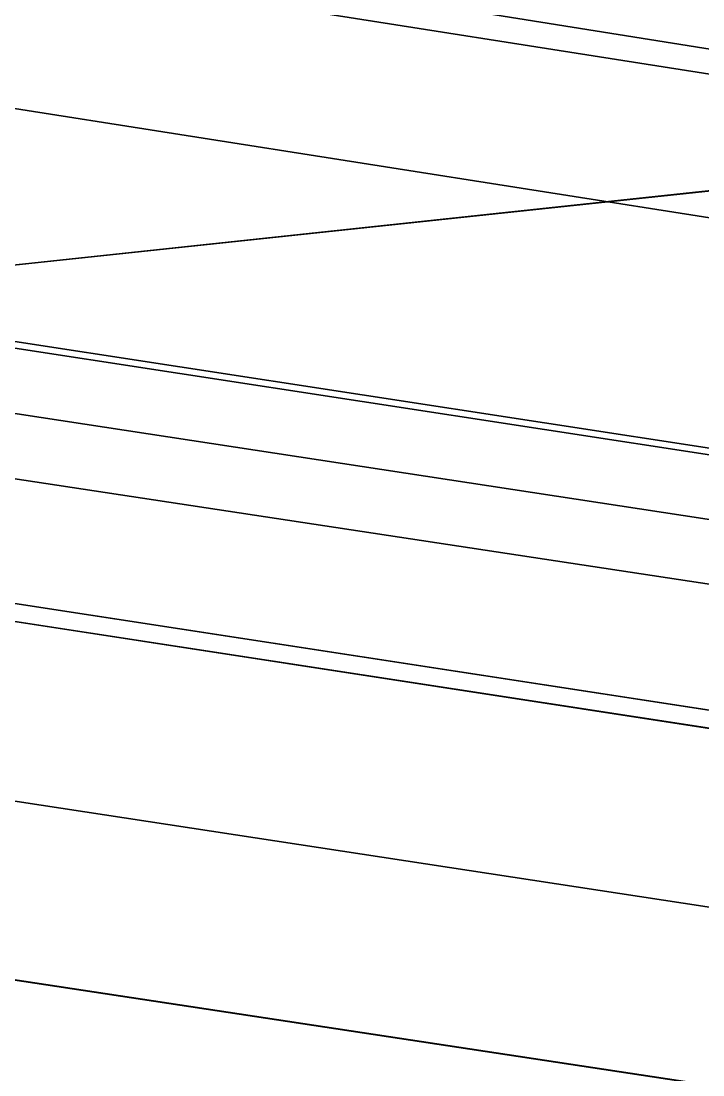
# Model space of a CAD drawing. Header units: metres. Extents: x 503497 to 504361, y 6966567 to 6966857.
# Drawn here: x 504144.3907 to 504144.4774, y 6966711.4374 to 6966711.5713 of the extents above; entities that cross this region are included whole.
import ezdxf

# ---------------------------------------------------------------- set-up
doc = ezdxf.new("R2010")
doc.units = ezdxf.units.M

msp = doc.modelspace()

# ---------------------------------------------------------------- linework, layer by layer
at = {"layer": 'SHADOW_APPROVED_20260124T072500'}
for points in [[(504153.1826, 6966711.7206), (504152.9477, 6966710.2148), (504076.7046, 6966721.9298), (504076.9395, 6966723.4356), (504153.1826, 6966711.7206)], [(504152.9477, 6966710.2148), (504167.8718, 6966707.8869), (504091.6287, 6966719.6019), (504076.7046, 6966721.9298), (504152.9477, 6966710.2148)], [(504167.8718, 6966707.8869), (504167.5638, 6966705.9126), (504091.3207, 6966717.6276), (504091.6287, 6966719.6019), (504167.8718, 6966707.8869)]]:
    msp.add_lwpolyline(points, close=True, dxfattribs=at)
at = {"layer": 'SHADOW_APPROVED_20260127T071900'}
for points in [[(504153.1826, 6966711.7206), (504152.9477, 6966710.2148), (504070.6048, 6966722.7074), (504070.8397, 6966724.2132), (504153.1826, 6966711.7206)], [(504152.9477, 6966710.2148), (504167.8718, 6966707.8869), (504085.5289, 6966720.3795), (504070.6048, 6966722.7074), (504152.9477, 6966710.2148)], [(504167.8718, 6966707.8869), (504167.5638, 6966705.9126), (504085.2209, 6966718.4052), (504085.5289, 6966720.3795), (504167.8718, 6966707.8869)]]:
    msp.add_lwpolyline(points, close=True, dxfattribs=at)
at = {"layer": 'SHADOW_APPROVED_20260129T071100'}
for points in [[(504153.1826, 6966711.7206), (504152.9477, 6966710.2148), (504062.502, 6966724.4336), (504062.7369, 6966725.9394), (504153.1826, 6966711.7206)], [(504152.9477, 6966710.2148), (504167.8718, 6966707.8869), (504077.4261, 6966722.1057), (504062.502, 6966724.4336), (504152.9477, 6966710.2148)], [(504167.8718, 6966707.8869), (504167.5638, 6966705.9126), (504077.1181, 6966720.1314), (504077.4261, 6966722.1057), (504167.8718, 6966707.8869)]]:
    msp.add_lwpolyline(points, close=True, dxfattribs=at)
at = {"layer": 'SHADOW_APPROVED_20260130T071100'}
for points in [[(504153.1826, 6966711.7206), (504152.9477, 6966710.2148), (504061.8158, 6966724.129), (504062.0507, 6966725.6348), (504153.1826, 6966711.7206)], [(504152.9477, 6966710.2148), (504167.8718, 6966707.8869), (504076.7399, 6966721.8011), (504061.8158, 6966724.129), (504152.9477, 6966710.2148)], [(504167.8718, 6966707.8869), (504167.5638, 6966705.9126), (504076.4319, 6966719.8268), (504076.7399, 6966721.8011), (504167.8718, 6966707.8869)]]:
    msp.add_lwpolyline(points, close=True, dxfattribs=at)
at = {"layer": 'SHADOW_APPROVED_20260203T070000'}
for points in [[(504153.1826, 6966711.7206), (504152.9477, 6966710.2148), (504046.9235, 6966726.5162), (504047.1584, 6966728.022), (504153.1826, 6966711.7206)], [(504152.9477, 6966710.2148), (504167.8718, 6966707.8869), (504061.8476, 6966724.1883), (504046.9235, 6966726.5162), (504152.9477, 6966710.2148)], [(504167.8718, 6966707.8869), (504167.5638, 6966705.9126), (504061.5396, 6966722.214), (504061.8476, 6966724.1883), (504167.8718, 6966707.8869)]]:
    msp.add_lwpolyline(points, close=True, dxfattribs=at)
at = {"layer": 'SHADOW_APPROVED_20261019T053000'}
for points in [[(504153.1826, 6966711.7206), (504152.9477, 6966710.2148), (503576.192, 6966802.3476), (503576.4269, 6966803.8534), (504153.1826, 6966711.7206)], [(504152.9477, 6966710.2148), (504167.8718, 6966707.8869), (503591.1161, 6966800.0197), (503576.192, 6966802.3476), (504152.9477, 6966710.2148)]]:
    msp.add_lwpolyline(points, close=True, dxfattribs=at)
at = {"layer": 'SHADOW_APPROVED_20261221T150000'}
for points in [[(504140.8554, 6966711.6898), (504140.7719, 6966711.1544), (504178.4658, 6966715.1747), (504178.5493, 6966715.7101), (504140.8554, 6966711.6898)], [(504140.7719, 6966711.1544), (504144.1851, 6966710.622), (504181.879, 6966714.6423), (504178.4658, 6966715.1747), (504140.7719, 6966711.1544)]]:
    msp.add_lwpolyline(points, close=True, dxfattribs=at)
at = {"layer": 'SHADOW_COMPARATOR_RL48_20260124T072500'}
for points in [[(504153.1826, 6966711.7206), (504152.9477, 6966710.2148), (504105.4065, 6966717.5197), (504105.6414, 6966719.0255), (504153.1826, 6966711.7206)], [(504152.9477, 6966710.2148), (504167.8718, 6966707.8869), (504120.3306, 6966715.1918), (504105.4065, 6966717.5197), (504152.9477, 6966710.2148)], [(504167.8718, 6966707.8869), (504167.5638, 6966705.9126), (504120.0226, 6966713.2175), (504120.3306, 6966715.1918), (504167.8718, 6966707.8869)]]:
    msp.add_lwpolyline(points, close=True, dxfattribs=at)
at = {"layer": 'SHADOW_COMPARATOR_RL48_20260127T071900'}
for points in [[(504153.1826, 6966711.7206), (504152.9477, 6966710.2148), (504101.603, 6966718.0045), (504101.8379, 6966719.5103), (504153.1826, 6966711.7206)], [(504152.9477, 6966710.2148), (504167.8718, 6966707.8869), (504116.5271, 6966715.6766), (504101.603, 6966718.0045), (504152.9477, 6966710.2148)], [(504167.8718, 6966707.8869), (504167.5638, 6966705.9126), (504116.2191, 6966713.7023), (504116.5271, 6966715.6766), (504167.8718, 6966707.8869)]]:
    msp.add_lwpolyline(points, close=True, dxfattribs=at)
at = {"layer": 'SHADOW_COMPARATOR_RL48_20260129T071100'}
for points in [[(504153.1826, 6966711.7206), (504152.9477, 6966710.2148), (504096.5505, 6966719.0809), (504096.7854, 6966720.5867), (504153.1826, 6966711.7206)], [(504152.9477, 6966710.2148), (504167.8718, 6966707.8869), (504111.4746, 6966716.753), (504096.5505, 6966719.0809), (504152.9477, 6966710.2148)], [(504167.8718, 6966707.8869), (504167.5638, 6966705.9126), (504111.1666, 6966714.7787), (504111.4746, 6966716.753), (504167.8718, 6966707.8869)]]:
    msp.add_lwpolyline(points, close=True, dxfattribs=at)
at = {"layer": 'SHADOW_COMPARATOR_RL48_20260130T071100'}
for points in [[(504153.1826, 6966711.7206), (504152.9477, 6966710.2148), (504096.1226, 6966718.891), (504096.3575, 6966720.3968), (504153.1826, 6966711.7206)], [(504152.9477, 6966710.2148), (504167.8718, 6966707.8869), (504111.0467, 6966716.5631), (504096.1226, 6966718.891), (504152.9477, 6966710.2148)], [(504167.8718, 6966707.8869), (504167.5638, 6966705.9126), (504110.7387, 6966714.5888), (504111.0467, 6966716.5631), (504167.8718, 6966707.8869)]]:
    msp.add_lwpolyline(points, close=True, dxfattribs=at)
at = {"layer": 'SHADOW_COMPARATOR_RL48_20260203T070000'}
for points in [[(504153.1826, 6966711.7206), (504152.9477, 6966710.2148), (504086.8366, 6966720.3795), (504087.0715, 6966721.8853), (504153.1826, 6966711.7206)], [(504152.9477, 6966710.2148), (504167.8718, 6966707.8869), (504101.7607, 6966718.0516), (504086.8366, 6966720.3795), (504152.9477, 6966710.2148)], [(504167.8718, 6966707.8869), (504167.5638, 6966705.9126), (504101.4527, 6966716.0773), (504101.7607, 6966718.0516), (504167.8718, 6966707.8869)]]:
    msp.add_lwpolyline(points, close=True, dxfattribs=at)
at = {"layer": 'SHADOW_COMPARATOR_RL48_20261019T053000'}
for points in [[(504153.1826, 6966711.7206), (504152.9477, 6966710.2148), (503793.3133, 6966767.6639), (503793.5482, 6966769.1697), (504153.1826, 6966711.7206)], [(504152.9477, 6966710.2148), (504167.8718, 6966707.8869), (503808.2374, 6966765.336), (503793.3133, 6966767.6639), (504152.9477, 6966710.2148)]]:
    msp.add_lwpolyline(points, close=True, dxfattribs=at)
at = {"layer": 'SHADOW_COMPARATOR_RL48_20261221T150000'}
for points in [[(504140.8554, 6966711.6898), (504140.7719, 6966711.1544), (504164.2758, 6966713.6613), (504164.3593, 6966714.1967), (504140.8554, 6966711.6898)], [(504140.7719, 6966711.1544), (504144.1851, 6966710.622), (504167.689, 6966713.1289), (504164.2758, 6966713.6613), (504140.7719, 6966711.1544)]]:
    msp.add_lwpolyline(points, close=True, dxfattribs=at)

doc.saveas('drawing.dxf')
